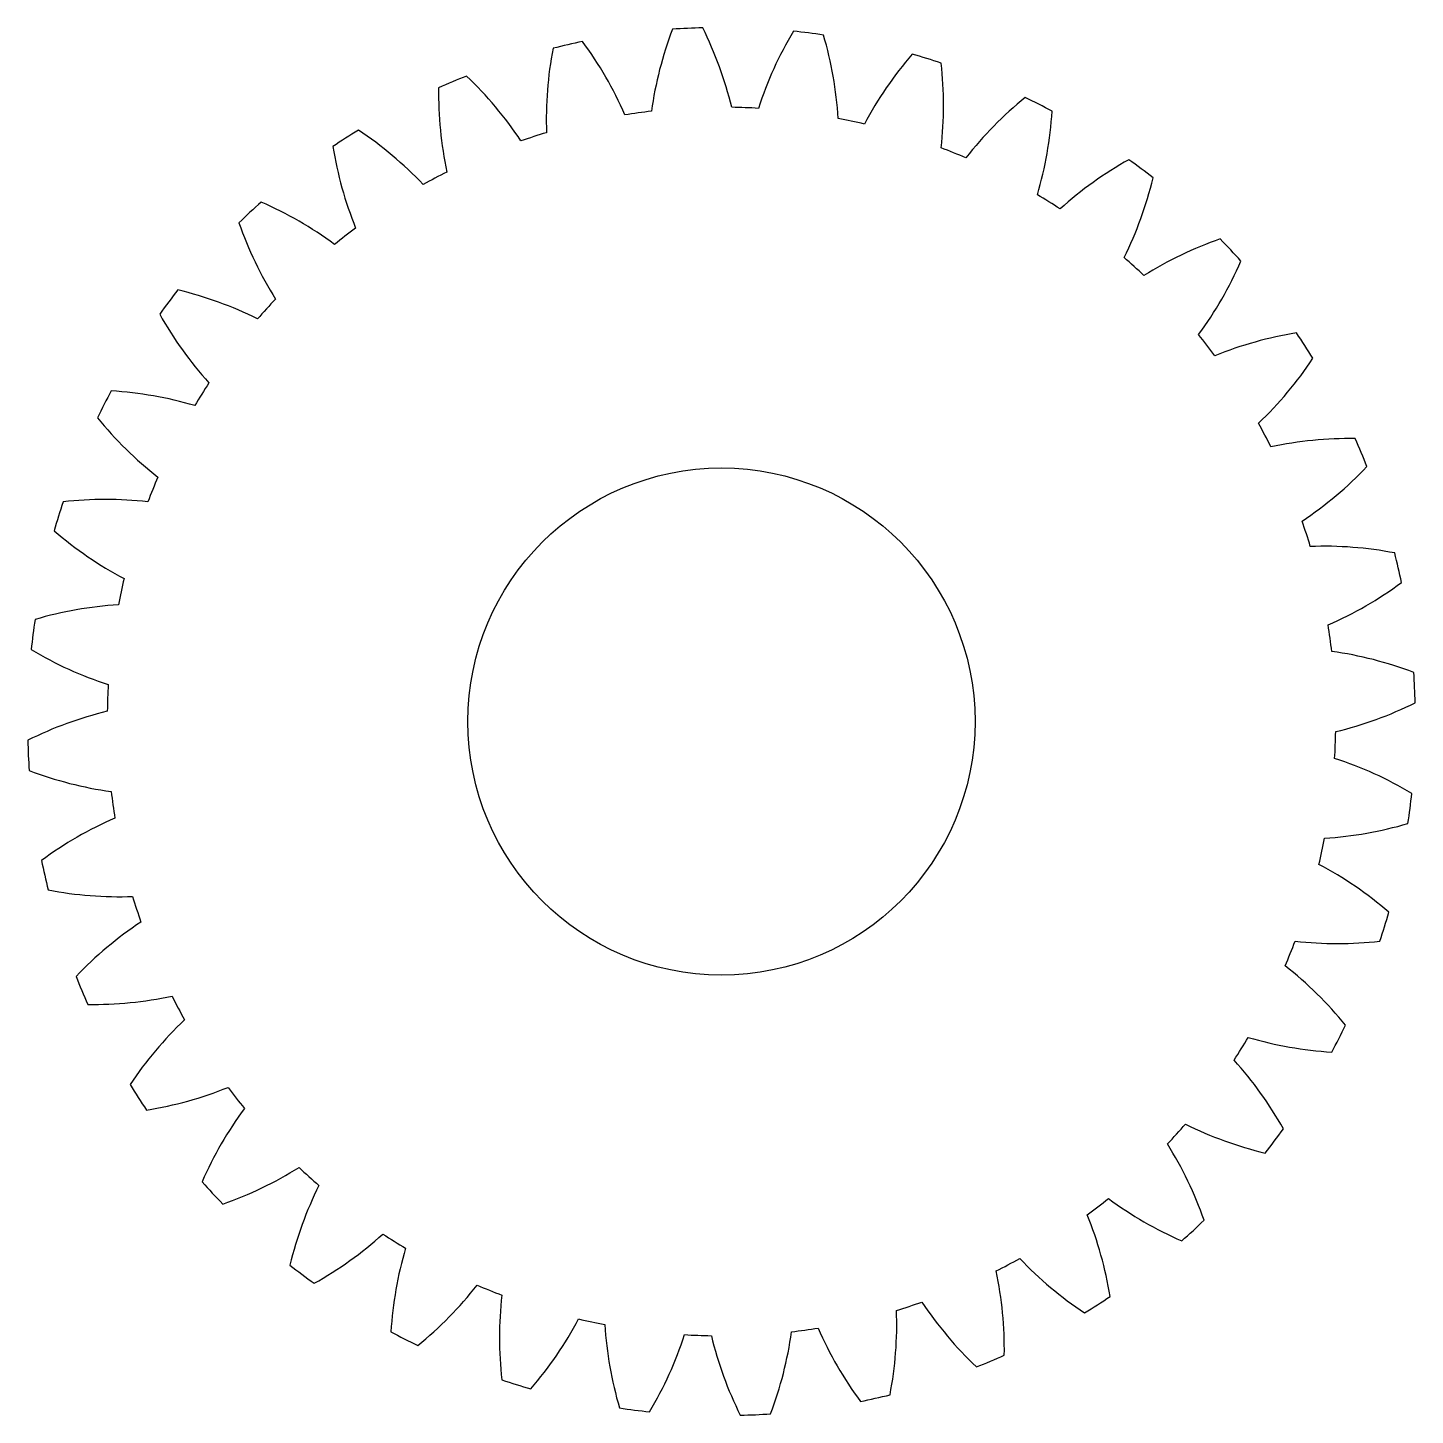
# Model space of a CAD drawing. Header units: millimetres. Extents: x -9 to 14.2, y -22 to 1.3.
import ezdxf

# ---------------------------------------------------------------- set-up
doc = ezdxf.new("R2010")
doc.units = ezdxf.units.MM

msp = doc.modelspace()

# ---------------------------------------------------------------- linework, layer by layer
msp.add_lwpolyline([(6.276, -0.71, 0.056357), (6.276, 0.71, 0.010909), (5.791, 0.86, 0.056357), (4.989, -0.311, 0.010909), (4.55, -0.216, 0.056357), (4.304, 1.181, 0.010909), (3.8, 1.245, 0.056357), (3.214, -0.048, 0.010909), (2.765, -0.03, 0.056357), (2.279, 1.303, 0.010909), (1.773, 1.278, 0.056357), (1.42, -0.096, 0.010909), (0.975, -0.157, 0.056357), (0.265, 1.072, 0.010909), (-0.23, 0.959, 0.056357), (-0.339, -0.456, 0.010909), (-0.767, -0.593, 0.056357), (-1.679, 0.494, 0.010909), (-2.147, 0.298, 0.056357), (-2.008, -1.115, 0.010909), (-2.406, -1.324, 0.056357), (-3.493, -0.412, 0.010909), (-3.919, -0.687, 0.056357), (-3.538, -2.054, 0.010909), (-3.893, -2.329, 0.056357), (-5.122, -1.62, 0.010909), (-5.494, -1.965, 0.056357), (-4.881, -3.245, 0.010909), (-5.183, -3.577, 0.056357), (-6.516, -3.092, 0.010909), (-6.823, -3.496, 0.056357), (-5.997, -4.65, 0.010909), (-6.236, -5.03, 0.056357), (-7.634, -4.784, 0.010909), (-7.866, -5.235, 0.056357), (-6.852, -6.228, 0.010909), (-7.022, -6.644, 0.056357), (-8.441, -6.644, 0.010909), (-8.591, -7.129, 0.056357), (-7.42, -7.931, 0.010909), (-7.515, -8.37, 0.056357), (-8.912, -8.616, 0.010909), (-8.976, -9.12, 0.056357), (-7.684, -9.706, 0.010909), (-7.701, -10.155, 0.056357), (-9.034, -10.64, 0.010909), (-9.01, -11.147, 0.056357), (-7.635, -11.5, 0.010909), (-7.574, -11.945, 0.056357), (-8.803, -12.655, 0.010909), (-8.691, -13.15, 0.056357), (-7.276, -13.259, 0.010909), (-7.138, -13.687, 0.056357), (-8.225, -14.599, 0.010909), (-8.029, -15.067, 0.056357), (-6.616, -14.928, 0.010909), (-6.407, -15.326, 0.056357), (-7.319, -16.413, 0.010909), (-7.044, -16.839, 0.056357), (-5.677, -16.458, 0.010909), (-5.402, -16.813, 0.056357), (-6.111, -18.042, 0.010909), (-5.767, -18.414, 0.056357), (-4.487, -17.801, 0.010909), (-4.154, -18.103, 0.056357), (-4.639, -19.436, 0.010909), (-4.235, -19.743, 0.056357), (-3.081, -18.917, 0.010909), (-2.701, -19.156, 0.056357), (-2.947, -20.554, 0.010909), (-2.496, -20.786, 0.056357), (-1.503, -19.772, 0.010909), (-1.087, -19.942, 0.056357), (-1.087, -21.361, 0.010909), (-0.602, -21.511, 0.056357), (0.2, -20.34, 0.010909), (0.639, -20.435, 0.056357), (0.885, -21.832, 0.010909), (1.389, -21.896, 0.056357), (1.975, -20.603, 0.010909), (2.424, -20.621, 0.056357), (2.909, -21.954, 0.010909), (3.416, -21.93, 0.056357), (3.769, -20.555, 0.010909), (4.214, -20.494, 0.056357), (4.924, -21.723, 0.010909), (5.419, -21.611, 0.056357), (5.528, -20.196, 0.010909), (5.955, -20.058, 0.056357), (6.868, -21.145, 0.010909), (7.335, -20.949, 0.056357), (7.197, -19.536, 0.010909), (7.594, -19.327, 0.056357), (8.681, -20.239, 0.010909), (9.108, -19.964, 0.056357), (8.726, -18.597, 0.010909), (9.081, -18.322, 0.056357), (10.31, -19.031, 0.010909), (10.683, -18.686, 0.056357), (10.07, -17.407, 0.010909), (10.371, -17.074, 0.056357), (11.705, -17.559, 0.010909), (12.012, -17.155, 0.056357), (11.186, -16.001, 0.010909), (11.425, -15.621, 0.056357), (12.823, -15.867, 0.010909), (13.055, -15.416, 0.056357), (12.041, -14.423, 0.010909), (12.21, -14.007, 0.056357), (13.63, -14.007, 0.010909), (13.78, -13.522, 0.056357), (12.609, -12.72, 0.010909), (12.704, -12.281, 0.056357), (14.101, -12.035, 0.010909), (14.165, -11.531, 0.056357), (12.872, -10.945, 0.010909), (12.89, -10.496, 0.056357), (14.223, -10.011, 0.010909), (14.198, -9.504, 0.056357), (12.824, -9.151, 0.010909), (12.763, -8.706, 0.056357), (13.992, -7.996, 0.010909), (13.879, -7.501, 0.056357), (12.464, -7.392, 0.010909), (12.327, -6.965, 0.056357), (13.414, -6.052, 0.010909), (13.217, -5.584, 0.056357), (11.805, -5.723, 0.010909), (11.595, -5.326, 0.056357), (12.508, -4.238, 0.010909), (12.233, -3.812, 0.056357), (10.866, -4.194, 0.010909), (10.591, -3.839, 0.056357), (11.3, -2.609, 0.010909), (10.955, -2.237, 0.056357), (9.675, -2.85, 0.010909), (9.343, -2.549, 0.056357), (9.828, -1.215, 0.010909), (9.424, -0.908, 0.056357), (8.27, -1.734, 0.010909), (7.89, -1.495, 0.056357), (8.136, -0.097, 0.010909), (7.685, 0.135, 0.056357), (6.692, -0.879, 0.010909)], format="xyb", close=True)
msp.add_circle((2.594, -10.326), 4.25)

doc.saveas('drawing.dxf')
